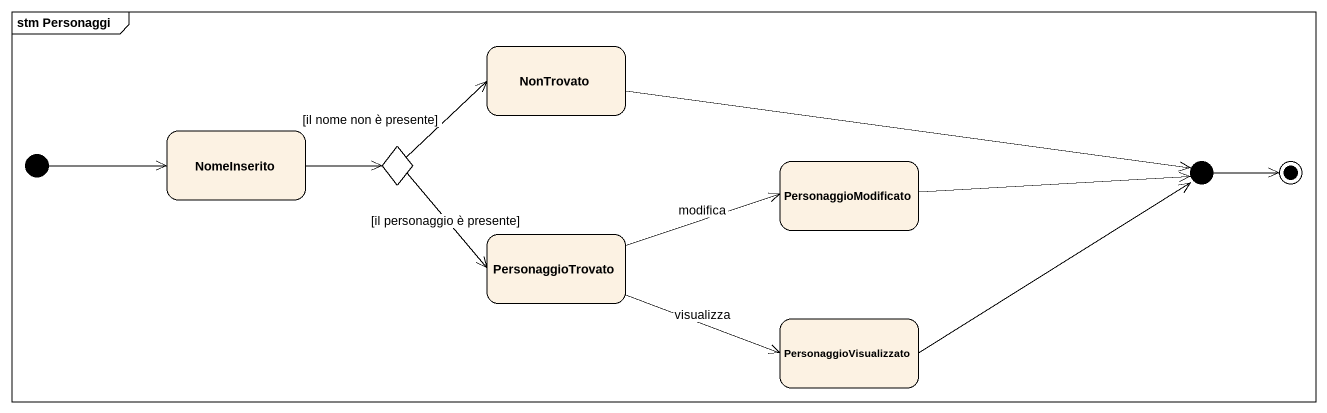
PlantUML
@startuml
mainframe stm Personaggi
hide empty description
state NonTrovato
state NomeInserito
state choice1 <<choice>>
state PersonaggioModificato
state junction1 <<choice>>
state PersonaggioTrovato
state PersonaggioVisualizzato
[*] -right-> NomeInserito
NonTrovato -right-> junction1
NomeInserito -right-> choice1
choice1 -right-> NonTrovato : [il nome non è presente]
choice1 --> PersonaggioTrovato : [il personaggio è presente]
PersonaggioModificato -right-> junction1
PersonaggioTrovato -right-> PersonaggioModificato : modifica
PersonaggioTrovato -right-> PersonaggioVisualizzato : visualizza
PersonaggioVisualizzato -right-> junction1
junction1 -right-> [*]
@enduml
